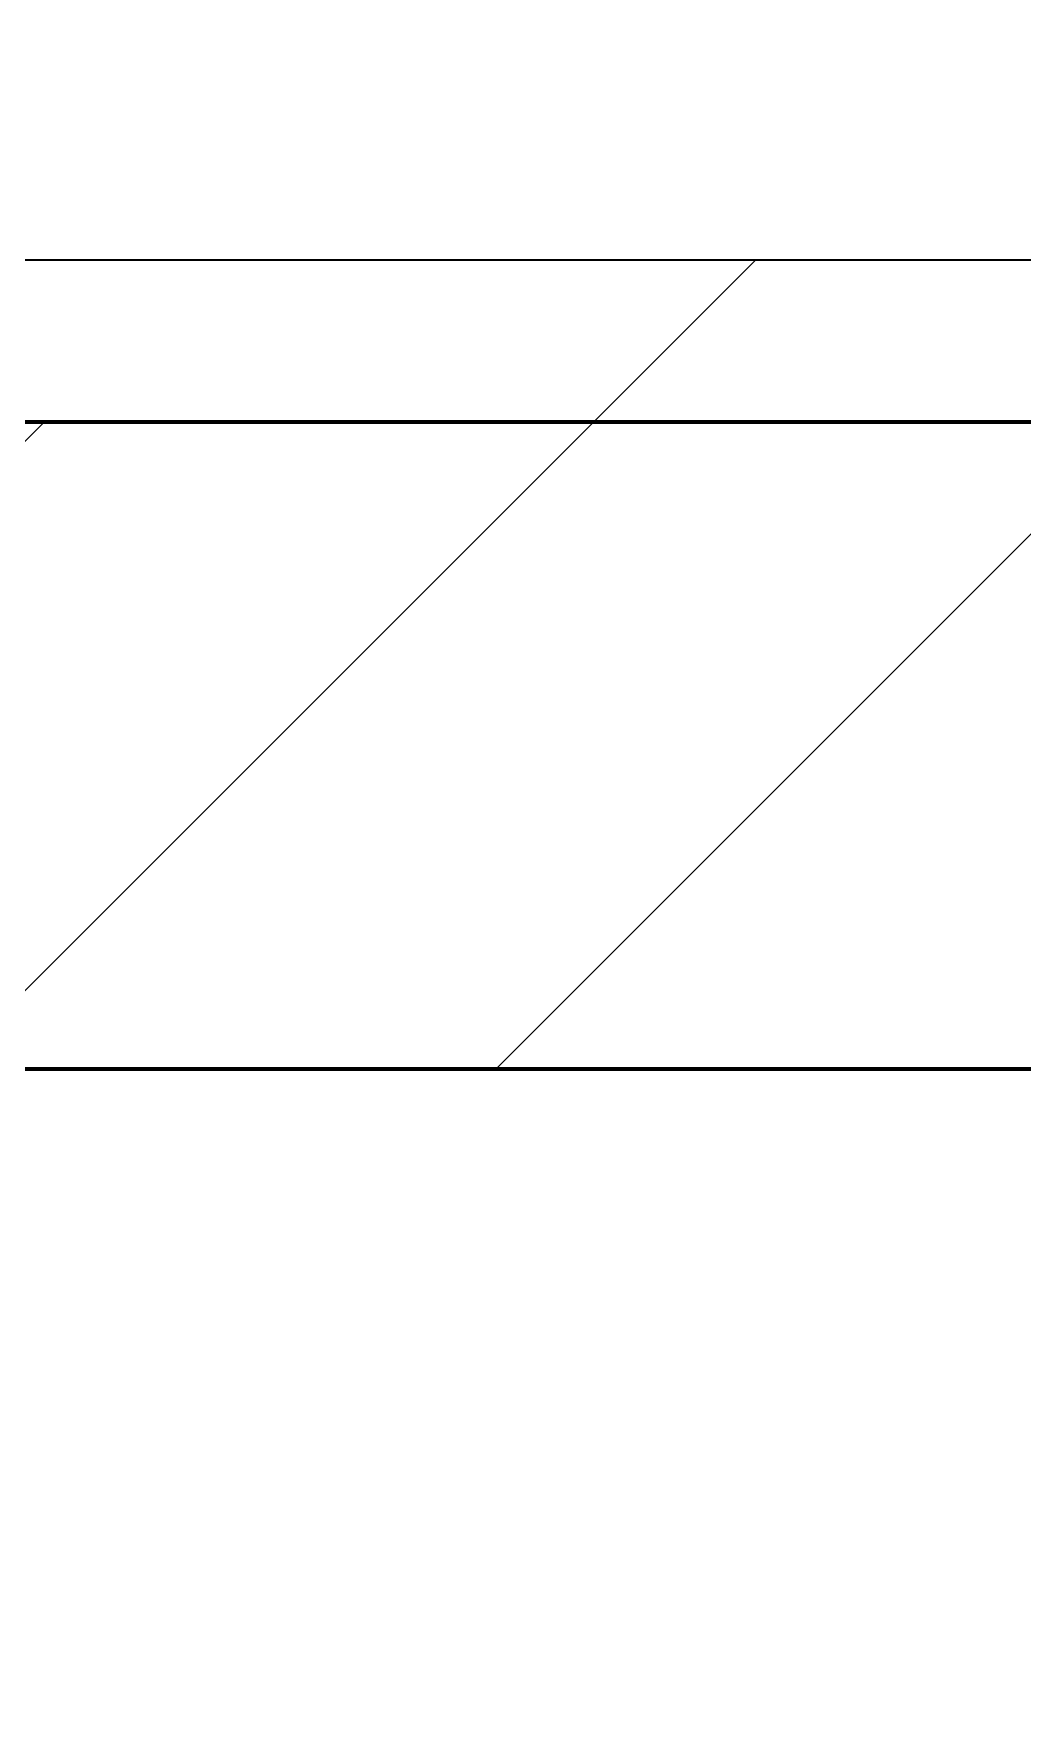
# Model space of a CAD drawing. Header units: millimetres. Extents: x -726012 to -647389, y -20772 to 18805.
# Drawn here: x -674867 to -674561, y 3733 to 4249 of the extents above; entities that cross this region are included whole.
import ezdxf
from ezdxf.xclip import XClip

# ---------------------------------------------------------------- set-up
doc = ezdxf.new("R2010")
doc.units = ezdxf.units.MM
doc.header["$XCLIPFRAME"] = 0
for name, color, linetype, lineweight in [('A-GLAZ-CURT', 2, 'Continuous', 9), ('A-WALL', 5, 'Continuous', 35), ('A-WALL-FNSH', 2, 'Continuous', 35), ('A-WALL-PATT', 1, 'Continuous', 35)]:
    doc.layers.add(name, color=color, linetype=linetype, lineweight=lineweight)
doc.layers.add('A11_ALU.SOLID SHEET', color=2, linetype='Continuous')

# ---------------------------------------------------------------- blocks, each defined once
blk = doc.blocks.new('PPLS-PP19_Custom Tile Pattern - Custom Tile Pattern-V202-4233-01 ENLARGED MULTI-PURPOSE LEVEL - REFLECTED CEILING PLAN - SHEET 4')
at = {"layer": 'A-GLAZ-CURT'}
for p, q in [((-300, 0), (300, 0)), ((300, 0), (-300, 0)), ((230.06, 0), (300, 0)), ((-300, -50), (300, -50)), ((300, -50), (-300, -50))]:
    blk.add_line(p, q, dxfattribs=at)
for points, knots in [([(159.07, 0), (159.13, 0), (160.84, 0), (165.21, 0), (174.15, 0), (185.98, 0), (208.82, 0), (219.42, 0), (230.06, 0)], [-115.643202, -115.643202, -115.643202, -115.643202, -114.681583, -87.660824, -65.295536, -41.623857, -24.459831, 0, 0, 0, 0]), ([(247.1, 0), (246.76, 0), (245.04, 0), (238.34, 0), (226.56, 0), (221.1, 0), (200.27, 0), (182.99, 0), (174.27, 0), (169.67, 0), (168.99, 0)], [-9649.085549, -9649.085549, -9649.085549, -9649.085549, -9581.591397, -9406.094246, -9221.510254, -9016.44624, -8717.832359, -8253.978395, -8152.463617, -8069.855175, -8069.855175, -8069.855175, -8069.855175]), ([(202.03, 0), (204.67, 0), (209.14, 0), (213.9, 0), (241.96, 0), (266.73, 0), (281.71, 0), (291.71, 0), (296.52, 0), (297.86, 0), (298.09, 0)], [-7539.312502, -7539.312502, -7539.312502, -7539.312502, -7289.299508, -7042.621073, -6582.165592, -6068.460911, -5766.029927, -5566.724884, -5280.360606, -5199.253518, -5199.253518, -5199.253518, -5199.253518]), ([(300, 0), (286.53, 0), (254.22, 0), (220.84, 0), (203.62, 0), (202.77, 0)], [-285.253232, -285.253232, -285.253232, -285.253232, -244.693688, -187.987675, -185.029123, -185.029123, -185.029123, -185.029123]), ([(300, 0), (288.22, 0), (262, 0), (230.43, 0), (219.94, 0), (219.02, 0)], [-12528.858583, -12528.858583, -12528.858583, -12528.858583, -11905.454923, -11162.864862, -10856.732305, -10856.732305, -10856.732305, -10856.732305]), ([(219.9, 0), (220.86, 0), (227.84, 0), (242.06, 0), (246.54, 0), (246.96, 0)], [-10670.940496, -10670.940496, -10670.940496, -10670.940496, -10511.382485, -9925.173265, -9834.877357, -9834.877357, -9834.877357, -9834.877357]), ([(284.76, 0), (284.76, 0), (285.09, 0), (287.47, 0), (293.59, 0), (297.76, 0), (300, 0)], [-4110.630118, -4110.630118, -4110.630118, -4110.630118, -4053.389046, -3959.664717, -3862.421465, -3746.95702, -3746.95702, -3746.95702, -3746.95702]), ([(297.38, 0), (295.84, 0), (291.62, 0), (285.38, 0), (284.87, 0)], [-4803.172655, -4803.172655, -4803.172655, -4803.172655, -4358.271401, -4143.037883, -4143.037883, -4143.037883, -4143.037883])]:
    blk.add_open_spline(points, degree=3, knots=knots, dxfattribs=at)
blk = doc.blocks.new('PPLS-PP19_Custom Tile Pattern - Custom Tile Pattern-V203-4233-01 ENLARGED MULTI-PURPOSE LEVEL - REFLECTED CEILING PLAN - SHEET 4')
at = {"layer": 'A-GLAZ-CURT'}
for p, q in [((-300, 0), (300, 0)), ((300, 0), (-300, 0)), ((-293.07, 0), (-275.75, 0)), ((-275.75, 0), (-293.07, 0)), ((-222.32, 0), (-205, 0)), ((-205, 0), (-222.32, 0)), ((-300, -50), (300, -50)), ((300, -50), (-300, -50))]:
    blk.add_line(p, q, dxfattribs=at)
at = {"layer": 'A-GLAZ-CURT', "flags": 128}
for points in [[(-300, 0), (-291.56, 0), (-283.3, 0), (-275.2, 0), (-267.26, 0), (-259.45, 0), (-251.77, 0), (-244.2, 0), (-236.74, 0), (-229.36, 0), (-222.06, 0), (-214.83, 0), (-207.71, 0), (-200.76, 0), (-194.02, 0)], [(-125.17, 0), (-128.55, 0), (-134.16, 0), (-140.03, 0), (-145.5, 0), (-150.63, 0), (-155.53, 0), (-160.27, 0), (-164.95, 0), (-169.65, 0), (-174.47, 0), (-179.49, 0), (-184.81, 0), (-190.44, 0), (-196.37, 0), (-202.58, 0), (-209.04, 0), (-215.73, 0), (-222.63, 0), (-229.72, 0), (-236.97, 0), (-244.39, 0), (-251.96, 0), (-259.67, 0), (-267.51, 0), (-275.48, 0), (-283.55, 0), (-291.73, 0), (-300, 0)], [(-193.03, 0), (-187.54, 0), (-181.38, 0), (-175.58, 0), (-170.25, 0), (-165.64, 0), (-162.01, 0), (-159.53, 0), (-157.46, 0), (-154.52, 0), (-149.42, 0), (-141.84, 0), (-132.81, 0), (-126.08, 0)]]:
    blk.add_lwpolyline(points, dxfattribs=at)
at = {"layer": 'A-GLAZ-CURT'}
for points, knots in [([(-300, 0), (-284.65, 0), (-244.45, 0), (-211.58, 0), (-193.03, 0)], [-5323.127839, -5323.127839, -5323.127839, -5323.127839, -4502.809032, -3130.51217, -3130.51217, -3130.51217, -3130.51217]), ([(-125.61, 0), (-128.62, 0), (-154.17, 0), (-202.69, 0), (-262.56, 0), (-294.48, 0), (-300, 0)], [-17411.007533, -17411.007533, -17411.007533, -17411.007533, -17136.203329, -15131.813646, -13729.592194, -13439.944408, -13439.944408, -13439.944408, -13439.944408]), ([(-261.69, 0), (-262.08, 0), (-263.77, 0), (-264.9, 0), (-265.4, 0)], [-265.643949, -265.643949, -265.643949, -265.643949, -208.940337, 0, 0, 0, 0]), ([(-194.11, 0), (-197.85, 0), (-212.73, 0), (-232.01, 0), (-253.88, 0), (-259.53, 0), (-261.43, 0)], [-1593.863692, -1593.863692, -1593.863692, -1593.863692, -1400.429864, -858.079193, -543.655514, -278.02163, -278.02163, -278.02163, -278.02163]), ([(-258.6, 0), (-257.91, 0), (-254.26, 0), (-241.25, 0), (-225.99, 0), (-213.1, 0), (-202.97, 0), (-196.9, 0), (-193.87, 0)], [-5722.54675, -5722.54675, -5722.54675, -5722.54675, -5657.471696, -5413.335975, -5017.494783, -4832.723979, -4666.091899, -4493.543421, -4493.543421, -4493.543421, -4493.543421]), ([(-133.82, 0), (-135.51, 0), (-137.8, 0), (-149.31, 0), (-162.01, 0), (-177.91, 0), (-199.46, 0), (-216.65, 0), (-231.26, 0), (-233.46, 0), (-234, 0)], [-2731.647847, -2731.647847, -2731.647847, -2731.647847, -2418.507304, -2308.929706, -2113.765672, -1763.376603, -1422.553702, -978.033455, -846.069444, -682.911962, -682.911962, -682.911962, -682.911962]), ([(-233.49, 0), (-233.44, 0), (-232.38, 0), (-230.74, 0), (-225.3, 0), (-223.63, 0)], [-455.274641, -455.274641, -455.274641, -455.274641, -440.605512, -119.536984, 0, 0, 0, 0]), ([(-223.63, 0), (-219.39, 0), (-208.66, 0), (-198.23, 0), (-193.05, 0)], [-5463.295695, -5463.295695, -5463.295695, -5463.295695, -5161.076232, -4875.598079, -4875.598079, -4875.598079, -4875.598079]), ([(-193.05, 0), (-190.81, 0), (-182.6, 0), (-171.77, 0), (-158.7, 0), (-157.22, 0)], [-4477.835685, -4477.835685, -4477.835685, -4477.835685, -4349.945572, -4000.813434, -3840.635403, -3840.635403, -3840.635403, -3840.635403]), ([(-137.88, 0), (-140.56, 0), (-147.66, 0), (-147.69, 0), (-158.72, 0), (-174.02, 0), (-182.65, 0), (-190.29, 0), (-193.01, 0)], [-3187.727384, -3187.727384, -3187.727384, -3187.727384, -2919.378265, -2477.344047, -2237.412286, -2029.680487, -1755.085331, -1613.037875, -1613.037875, -1613.037875, -1613.037875]), ([(-192.01, 0), (-186.56, 0), (-160.56, 0), (-138.31, 0), (-124.91, 0)], [-3105.157906, -3105.157906, -3105.157906, -3105.157906, -2700.551212, -1108.984966, -1108.984966, -1108.984966, -1108.984966]), ([(-192, 0), (-189.87, 0), (-182.69, 0), (-169.02, 0), (-152.12, 0), (-136.84, 0), (-128.08, 0), (-125.44, 0), (-124.73, 0)], [-4856.26284, -4856.26284, -4856.26284, -4856.26284, -4739.070012, -4465.409639, -4149.119819, -3839.893365, -3647.167523, -3541.024987, -3541.024987, -3541.024987, -3541.024987]), ([(-152.35, 0), (-151.03, 0), (-147.71, 0), (-143.57, 0), (-138.62, 0)], [-3494.978217, -3494.978217, -3494.978217, -3494.978217, -3371.022232, -3227.460399, -3227.460399, -3227.460399, -3227.460399]), ([(-118.78, 0), (-121.86, 0), (-126.28, 0), (-136.96, 0), (-147.46, 0), (-150.03, 0), (-150.57, 0)], [-5938.474035, -5938.474035, -5938.474035, -5938.474035, -5700.061948, -5508.838257, -5298.784692, -5196.16478, -5196.16478, -5196.16478, -5196.16478]), ([(-150.34, 0), (-150.07, 0), (-147.75, 0), (-142.76, 0), (-131.72, 0), (-125.75, 0)], [-4948.728362, -4948.728362, -4948.728362, -4948.728362, -4883.323924, -4440.880425, -4082.700899, -4082.700899, -4082.700899, -4082.700899]), ([(-26.75, 0), (-27.82, 0), (-36.18, 0), (-53.55, 0), (-78.2, 0), (-110.94, 0), (-130.52, 0), (-147.74, 0), (-149.07, 0)], [-8718.362214, -8718.362214, -8718.362214, -8718.362214, -8532.293389, -8073.216054, -7508.296369, -7004.680444, -6449.282163, -6277.220794, -6277.220794, -6277.220794, -6277.220794]), ([(-148.23, 0), (-146.94, 0), (-140.15, 0), (-137.28, 0), (-133.93, 0), (-128.78, 0), (-126.5, 0)], [-6162.058746, -6162.058746, -6162.058746, -6162.058746, -6017.569127, -5560.701257, -5364.112219, -5231.017328, -5231.017328, -5231.017328, -5231.017328]), ([(-124.73, 0), (-125.4, 0), (-129.93, 0), (-139.03, 0), (-146.11, 0), (-146.95, 0)], [-980.79905, -980.79905, -980.79905, -980.79905, -945.742622, -741.901385, -489.130243, -489.130243, -489.130243, -489.130243]), ([(-146.69, 0), (-146.59, 0), (-145.49, 0), (-135.69, 0), (-128.29, 0), (-125.15, 0)], [-420.34245, -420.34245, -420.34245, -420.34245, -406.956646, -290.263673, 0, 0, 0, 0]), ([(-127.41, 0), (-131.63, 0), (-133.16, 0), (-134.09, 0), (-134.15, 0)], [-8540.990293, -8540.990293, -8540.990293, -8540.990293, -8266.114998, -8246.473386, -8246.473386, -8246.473386, -8246.473386]), ([(-134.15, 0), (-133.32, 0), (-131.16, 0), (-126.73, 0), (-124.73, 0)], [-7657.439573, -7657.439573, -7657.439573, -7657.439573, -7293.749979, -7072.501862, -7072.501862, -7072.501862, -7072.501862]), ([(-120.13, 0), (-120.14, 0), (-120.24, 0), (-121.3, 0), (-129.25, 0), (-133.82, 0)], [-2933.992132, -2933.992132, -2933.992132, -2933.992132, -2920.575025, -2840.280255, -2731.647847, -2731.647847, -2731.647847, -2731.647847]), ([(-113.43, 0), (-113.44, 0), (-113.96, 0), (-119.73, 0), (-125.43, 0), (-127.03, 0), (-127.41, 0)], [-328.499627, -328.499627, -328.499627, -328.499627, -282.672656, -98.539552, -24.539552, 0, 0, 0, 0]), ([(-126.5, 0), (-122.44, 0), (-108.71, 0), (-86.68, 0), (-63.44, 0), (-54.4, 0), (-48.53, 0), (-30.79, 0), (-18.03, 0), (8.61, 0), (15.02, 0), (22.91, 0), (31, 0), (39.04, 0), (51.19, 0), (58.74, 0), (61.34, 0), (61.45, 0)], [-5231.017328, -5231.017328, -5231.017328, -5231.017328, -4994.692869, -4542.524482, -4008.285538, -3689.699207, -3546.54457, -3315.260113, -2864.387349, -2439.246196, -2084.094819, -1956.422387, -1818.904206, -1645.594513, -1443.202566, -1228.752106, -1120.932285, -1120.932285, -1120.932285, -1120.932285]), ([(-124.76, 0), (-124.62, 0), (-120, 0), (-107.3, 0), (-90.42, 0), (-75.26, 0), (-68.41, 0), (-65.12, 0), (-63.63, 0)], [-4063.235141, -4063.235141, -4063.235141, -4063.235141, -4054.690705, -3793.097032, -3402.597032, -3144.956779, -3050.982048, -2969.237017, -2969.237017, -2969.237017, -2969.237017]), ([(-124.76, 0), (-124.68, 0), (-121.73, 0), (-113.01, 0), (-98.9, 0), (-85.29, 0), (-71.67, 0), (-65.93, 0), (-65.07, 0)], [-3350.545209, -3350.545209, -3350.545209, -3350.545209, -3342.215224, -3074.362186, -2902.289527, -2605.247022, -2322.099534, -2241.8264, -2241.8264, -2241.8264, -2241.8264]), ([(-86.16, 0), (-91.37, 0), (-103.51, 0), (-117.24, 0), (-124.72, 0)], [-1681.3698, -1681.3698, -1681.3698, -1681.3698, -1374.161226, -981.050501, -981.050501, -981.050501, -981.050501]), ([(-124.71, 0), (-123.88, 0), (-118.61, 0), (-110.8, 0), (-99.5, 0), (-91.46, 0)], [-1101.162552, -1101.162552, -1101.162552, -1101.162552, -1002.059161, -460.363443, 0, 0, 0, 0]), ([(-72.93, 0), (-75.51, 0), (-89.36, 0), (-108.39, 0), (-124.71, 0)], [-19442.345229, -19442.345229, -19442.345229, -19442.345229, -18935.241197, -17438.480783, -17438.480783, -17438.480783, -17438.480783]), ([(-124.71, 0), (-124.37, 0), (-123.8, 0), (-123.43, 0), (-123.28, 0)], [-3540.207233, -3540.207233, -3540.207233, -3540.207233, -3488.92562, -3439.852845, -3439.852845, -3439.852845, -3439.852845]), ([(-124.62, 0), (-122.54, 0), (-113.72, 0), (-92.04, 0), (-74.02, 0), (-62.74, 0), (-60.36, 0), (-59.97, 0)], [-7068.405759, -7068.405759, -7068.405759, -7068.405759, -6839.55839, -6236.997189, -5713.340575, -5140.470607, -5006.787413, -5006.787413, -5006.787413, -5006.787413]), ([(-122.08, 0), (-122.01, 0), (-121.69, 0), (-121.2, 0), (-120.88, 0)], [-3136.336417, -3136.336417, -3136.336417, -3136.336417, -3110.304437, -3035.164275, -3035.164275, -3035.164275, -3035.164275]), ([(-36.33, 0), (-36.43, 0), (-37.27, 0), (-45.02, 0), (-46.13, 0), (-60.59, 0), (-81.23, 0), (-99.51, 0), (-114.02, 0), (-117.28, 0), (-118.78, 0)], [-1855.773136, -1855.773136, -1855.773136, -1855.773136, -1810.870157, -1672.078046, -1405.135169, -1060.00838, -740.068933, -229.489605, -116.330425, 0, 0, 0, 0]), ([(-117.74, 0), (-117.19, 0), (-114.78, 0), (-113.43, 0), (-113.43, 0)], [-821.249067, -821.249067, -821.249067, -821.249067, -394.672656, -330.879064, -330.879064, -330.879064, -330.879064]), ([(-57.16, 0), (-58.3, 0), (-66.22, 0), (-85.2, 0), (-107.61, 0), (-116.56, 0), (-117.56, 0)], [-2956.49664, -2956.49664, -2956.49664, -2956.49664, -2842.901703, -2193.204658, -1433.981041, -985.49888, -985.49888, -985.49888, -985.49888]), ([(-115.82, 0), (-114.96, 0), (-110.41, 0), (-96.78, 0), (-77.48, 0), (-64.1, 0), (-56.39, 0)], [-5724.064692, -5724.064692, -5724.064692, -5724.064692, -5430.283136, -5103.229623, -4799.173296, -4395.420653, -4395.420653, -4395.420653, -4395.420653]), ([(9.32, 0), (9.08, 0), (7.65, 0), (2.57, 0), (-12.23, 0), (-25.64, 0), (-40, 0), (-56.24, 0), (-75.59, 0), (-94, 0), (-112.01, 0), (-114.94, 0), (-115.63, 0)], [-2922.926651, -2922.926651, -2922.926651, -2922.926651, -2882.788014, -2720.818881, -2518.50168, -2125.455881, -1792.521578, -1466.981642, -1208.454564, -789.402658, -501.969187, -243.577221, -243.577221, -243.577221, -243.577221]), ([(-91.46, 0), (-90.09, 0), (-84.7, 0), (-77.43, 0), (-72.73, 0), (-72.64, 0), (-72.64, 0)], [-19832.387487, -19832.387487, -19832.387487, -19832.387487, -19753.885894, -19541.04734, -19478.625389, -19471.062469, -19471.062469, -19471.062469, -19471.062469]), ([(-63.96, 0), (-64.13, 0), (-72.5, 0), (-80.63, 0), (-86.16, 0)], [-2171.769325, -2171.769325, -2171.769325, -2171.769325, -2007.031671, -1681.3698, -1681.3698, -1681.3698, -1681.3698]), ([(-29.03, 0), (-33.97, 0), (-43.74, 0), (-56.37, 0), (-71.66, 0), (-77.83, 0), (-82.66, 0), (-83.28, 0), (-83.28, 0)], [-2680.714891, -2680.714891, -2680.714891, -2680.714891, -2413.671296, -2161.752162, -2006.592567, -1646.621388, -1424.436217, -1393.971743, -1393.971743, -1393.971743, -1393.971743]), ([(-83.28, 0), (-83.28, 0), (-82.91, 0), (-76.14, 0), (-66.84, 0), (-60.03, 0), (-56.73, 0)], [-1393.4169, -1393.4169, -1393.4169, -1393.4169, -1353.722004, -1274.333717, -1073.56893, -857.828765, -857.828765, -857.828765, -857.828765])]:
    blk.add_open_spline(points, degree=3, knots=knots, dxfattribs=at)
blk = doc.blocks.new('*U885')
at = {"layer": 'A-GLAZ-CURT'}
for name, p in [('PPLS-PP19_Custom Tile Pattern - Custom Tile Pattern-V202-4233-01 ENLARGED MULTI-PURPOSE LEVEL - REFLECTED CEILING PLAN - SHEET 4', (1200, 11720.41)), ('PPLS-PP19_Custom Tile Pattern - Custom Tile Pattern-V203-4233-01 ENLARGED MULTI-PURPOSE LEVEL - REFLECTED CEILING PLAN - SHEET 4', (1800, 11720.41))]:
    blk.add_blockref(name, p, dxfattribs=at)
blk = doc.blocks.new('*U1287')
blk.add_lwpolyline([(21173.36, -580), (28210, -580), (28210, -6849.96), (45954.15, -6849.96), (45954.15, 600), (82995.06, 600), (83086.47, 650), (90052, 650), (90392, 990), (103159.16, 990), (103159.16, 4990), (21173.36, 4990), (21173.36, 3485.45), (21203.36, 3485.45), (21203.36, 925.54), (21173.36, 925.54), (21173.36, -580)])

msp = doc.modelspace()

# ---------------------------------------------------------------- hatches: boundary and pattern name
at = {"layer": 'A-WALL-PATT', "lineweight": 9}
h = msp.add_hatch(dxfattribs=at)
h.set_pattern_fill('FP_3', color=256, style=0, pattern_type=2)
h.set_pattern_definition([(45, (0, 0), (-212.13203, 212.13203), []), (135, (0, 0), (-212.13203, -212.13203), [])])
h.paths.add_polyline_path([(-661708.03, 4129.02), (-661758.03, 4179.02), (-698678.22, 4179.02), (-698678.22, 4129.02), (-663127.46, 4129.02)])
h = msp.add_hatch(dxfattribs=at)
h.set_pattern_fill('FP_2', color=256, style=0, pattern_type=2)
h.set_pattern_definition([(45, (0, 0), (-84.852814, 84.852814), [])])
h.paths.add_polyline_path([(-661508.03, 3929.02), (-661708.03, 4129.02), (-698478.22, 4129.02), (-698478.22, 3929.02), (-661790.87, 3929.02)])

# ---------------------------------------------------------------- linework, layer by layer
at = {"layer": 'A-WALL', "color": 7, "lineweight": 70}
for p, q in [((-698478.22, 4129.02), (-661708.03, 4129.02)), ((-672927.37, 3929.02), (-676877.37, 3929.02))]:
    msp.add_line(p, q, dxfattribs=at)
at = {"layer": 'A-WALL-FNSH', "color": 250}
for p, q in [((-698678.22, 4179.02), (-661758.03, 4179.02)), ((-661708.03, 4129.02), (-698678.22, 4129.02))]:
    msp.add_line(p, q, dxfattribs=at)

# ---------------------------------------------------------------- block references
msp.add_blockref('*U885', (-676282.37, -7541.39))

# ---------------------------------------------------------------- next in the draw order: block references
at = {"layer": 'A11_ALU.SOLID SHEET'}
ref = msp.add_blockref('*U1287', (-744682.37, 3579.02), dxfattribs=at)
XClip(ref).set_block_clipping_path([(22516.8245944298, -23612.0000696909), (92487.8891097467, 7199.9972603897)])

doc.saveas('drawing.dxf')
